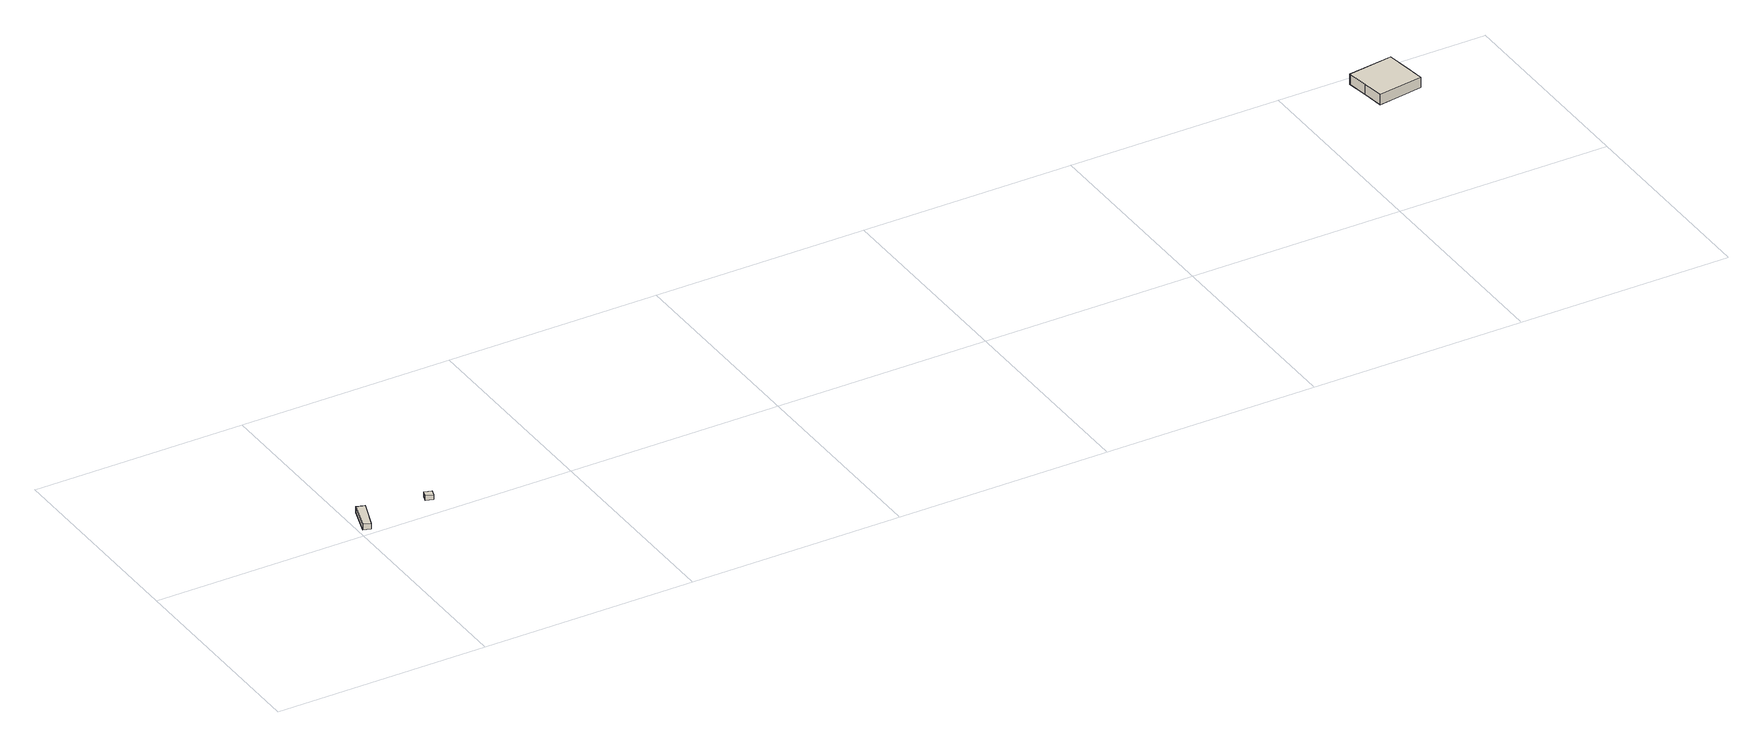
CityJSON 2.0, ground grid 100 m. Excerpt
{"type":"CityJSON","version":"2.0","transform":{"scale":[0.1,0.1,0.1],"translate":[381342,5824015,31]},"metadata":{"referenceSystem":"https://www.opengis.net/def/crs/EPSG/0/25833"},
"CityObjects":{
"building1":{"type":"Building","attributes":{"Gemeindeschluessel":"11000012","BezugspunktDach":"2200","function":"31001_3073","measuredHeight":2.77,"storeysAboveGround":1},"address":[{"country":"Germany","locality":"Berlin","thoroughfareNumber":"171 (1)","thoroughfareName":"Bernauer Straße"}],"geometry":[{"type":"Solid","lod":"1","boundaries":[[[[0,1,2,3]],[[4,5,6,7]],[[4,7,3,2]],[[5,4,2,1]],[[6,5,1,0]],[[7,6,0,3]]]]}]},
"building2":{"type":"Building","attributes":{"Gemeindeschluessel":"11000012","BezugspunktDach":"2200","function":"31001_3073","measuredHeight":2.88,"storeysAboveGround":1},"address":[{"country":"Germany","locality":"Berlin","thoroughfareNumber":"171 (2)","thoroughfareName":"Bernauer Straße"}],"geometry":[{"type":"Solid","lod":"1","boundaries":[[[[8,9,10,11]],[[12,13,14,15]],[[12,15,11,10]],[[13,12,10,9]],[[14,13,9,8]],[[15,14,8,11]]]]}]},
"building3":{"type":"Building","attributes":{"Gemeindeschluessel":"11000012","BezugspunktDach":"2200","function":"51009_1611","measuredHeight":5.91,"storeysAboveGround":0},"address":[{"country":"Germany","locality":"Berlin"}],"geometry":[{"type":"Solid","lod":"1","boundaries":[[[[16,17,18,19,20,21]],[[22,23,24,25,26,27]],[[22,27,21,20]],[[23,22,20,19]],[[24,23,19,18]],[[25,24,18,17]],[[26,25,17,16]],[[27,26,16,21]]]]}]}
},
"vertices":[
[38,1,56],[87,133,56],[48,146,56],[4,14,56],[48,146,28],[87,133,28],[38,1,28],[4,14,28],
[382,73,48],[392,101,48],[358,113,48],[348,84,48],[358,113,25],[392,101,25],[382,73,25],[348,84,25],
[5335,856,56],[5349,756,56],[5563,785,56],[5549,886,56],[5535,987,56],[5321,957,56],[5535,987,6],[5549,886,6],[5563,785,6],[5349,756,6],[5335,856,6],[5321,957,6]
]}
